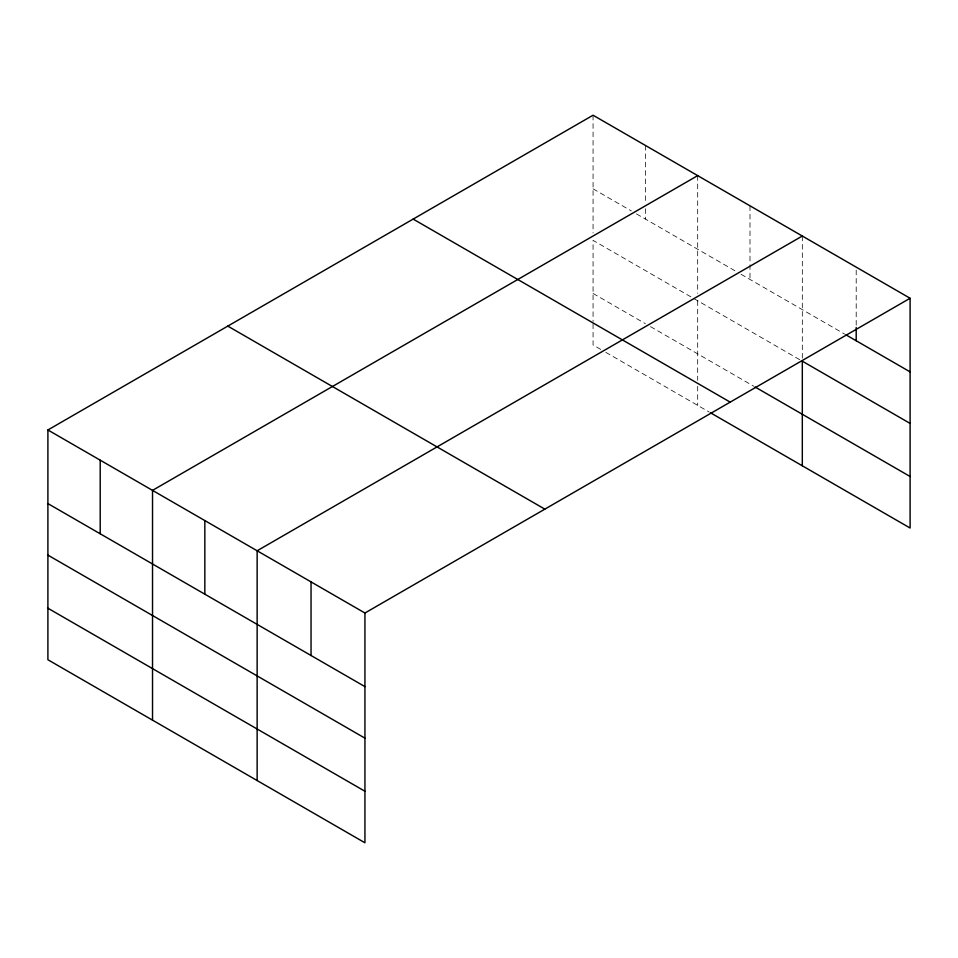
<?xml version="1.0" encoding="UTF-8"?>
<svg xmlns="http://www.w3.org/2000/svg" width="958" height="958" viewBox="0 0 958 958"><rect width="100%" height="100%" fill="white"/><g stroke="black" fill="none" stroke-linecap="round" stroke-linejoin="round"><path stroke-width="0.72" stroke-dasharray="4.79 3.59" d="M593.062 188.834L631.334 210.94M636.447 213.885L735.96 271.342M741.061 274.287L844.657 334.091M799.75 359.705L593.062 240.362L593.062 321.433M593.062 293.459L645.369 323.66M650.482 326.606L753.826 386.278M600.714 349.407L593.062 344.988L593.062 322.906M605.827 352.352L709.171 412.024M856.201 270.084L856.201 327.504M802.313 236.027L802.313 358.232M749.994 205.826L749.994 263.246M749.994 264.719L749.994 279.437M697.687 175.625L697.687 293.411M697.687 300.776L697.687 380.362M697.687 386.254L697.687 405.39M645.369 145.424L645.369 202.845M645.369 208.736L645.369 219.035M593.062 115.223L593.062 233.01"/><path stroke-width="1.44" d="M47.9 429.974L364.938 613.012L364.938 842.777L47.9 659.739L47.9 429.974L593.062 115.223L910.1 298.261L910.1 528.026L710.441 412.754M697.687 175.625L152.526 490.376L152.526 720.141M802.313 236.027L257.139 550.778L257.139 780.542M364.938 613.012L910.1 298.261M845.938 334.833L910.1 371.872M910.1 423.412L802.313 361.178L802.313 465.792M755.096 387.008L910.1 476.497M413.161 219.095L730.2 402.132M227.8 326.103L544.839 509.141M47.9 503.585L364.938 686.623M47.9 555.113L364.938 738.151M47.9 608.21L364.938 791.248M856.201 327.504L856.201 340.761M311.039 581.889L311.039 655.511M204.832 520.577L204.832 594.188M100.207 460.175L100.207 533.786"/></g></svg>
